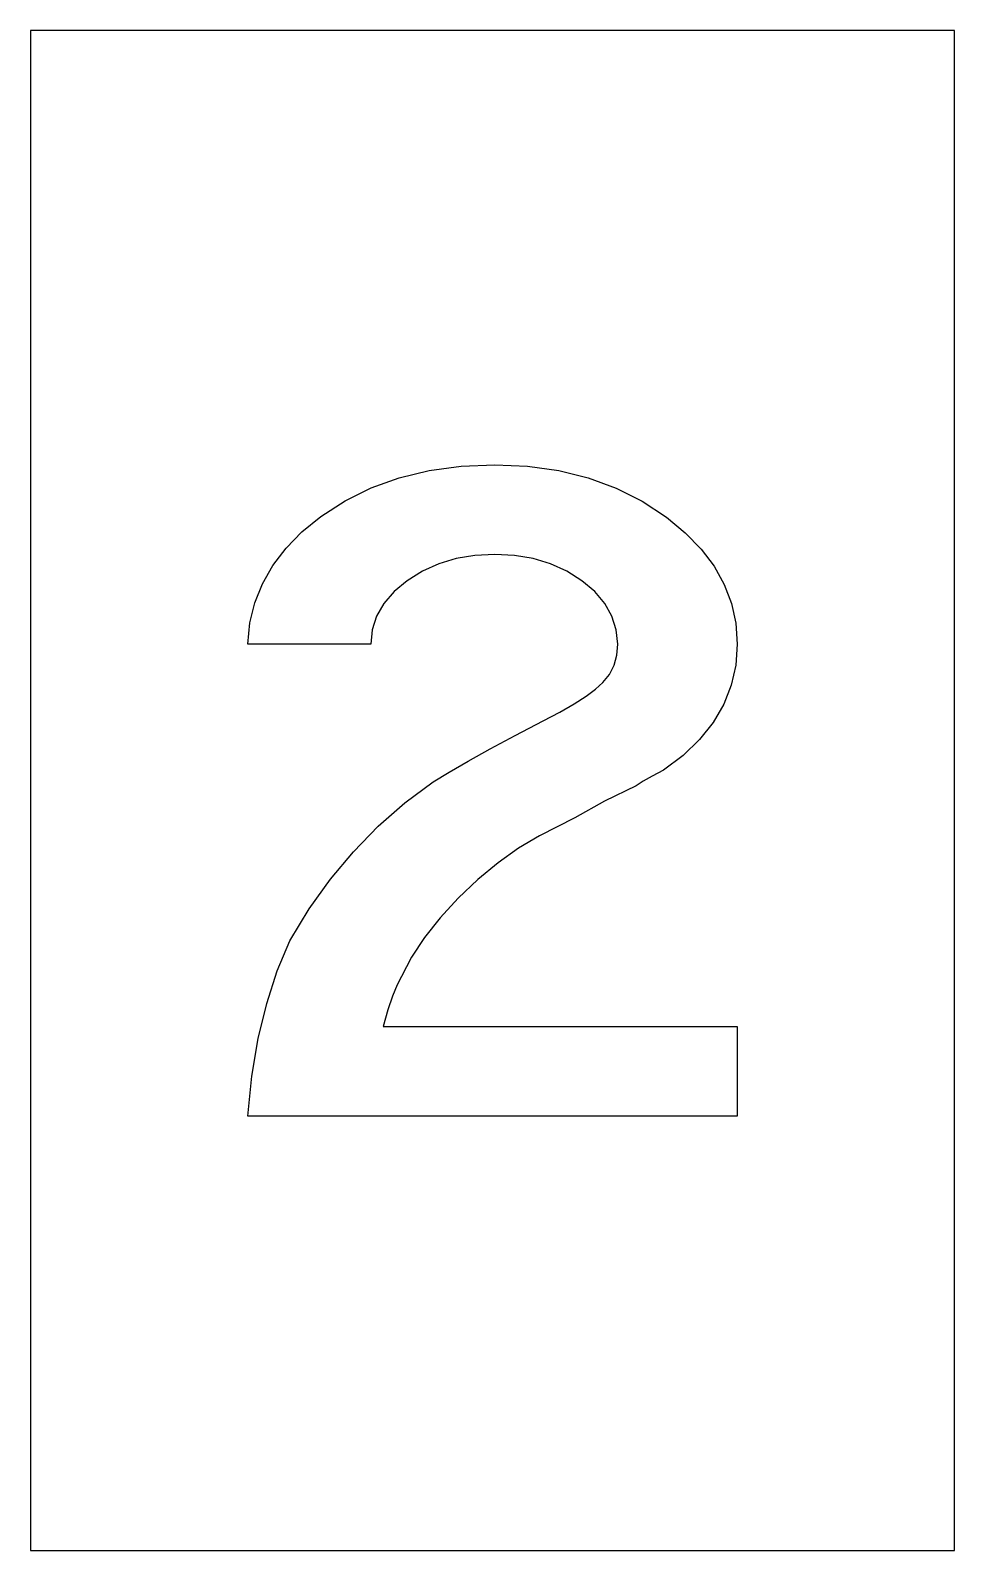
# Model space of a CAD drawing. Header units: inches. Extents: x 0 to 4.25, y 0 to 7.
import ezdxf

# ---------------------------------------------------------------- set-up
doc = ezdxf.new("R2010")
doc.units = ezdxf.units.IN
doc.header["$MEASUREMENT"] = 0
doc.layers.add('CUT', color=1, linetype='Continuous')

msp = doc.modelspace()

# ---------------------------------------------------------------- linework, layer by layer
at = {"layer": 'CUT'}
for points in [[(0, 0), (4.2532, 0), (4.2532, 7), (0, 7)], [(1, 2), (1.0194, 2.1843), (1.0485, 2.3573), (1.0874, 2.5189), (1.1359, 2.6693), (1.1942, 2.8083), (1.2833, 2.9548), (1.3807, 3.0914), (1.4864, 3.2183), (1.6005, 3.3353), (1.7229, 3.4425), (1.8536, 3.5398), (1.9269, 3.585), (2.0141, 3.6356), (2.1152, 3.6917), (2.2303, 3.7532), (2.3592, 3.8201), (2.4362, 3.8611), (2.5023, 3.8994), (2.5573, 3.9347), (2.6013, 3.9673), (2.6343, 3.9971), (2.6644, 4.0347), (2.6859, 4.0767), (2.6988, 4.1232), (2.7031, 4.174), (2.6964, 4.2405), (2.6765, 4.3029), (2.6434, 4.3613), (2.5969, 4.4157), (2.5372, 4.4661), (2.4681, 4.5096), (2.3935, 4.5435), (2.3134, 4.5677), (2.2278, 4.5822), (2.1367, 4.587), (2.0456, 4.5822), (1.9597, 4.5677), (1.8792, 4.5435), (1.804, 4.5096), (1.7342, 4.4661), (1.6738, 4.4157), (1.6268, 4.3613), (1.5932, 4.3029), (1.5731, 4.2405), (1.5663, 4.174), (1, 4.174), (1.0098, 4.2713), (1.0324, 4.364), (1.0676, 4.4524), (1.1156, 4.5362), (1.1763, 4.6156), (1.2497, 4.6906), (1.3358, 4.7611), (1.4479, 4.8341), (1.5686, 4.8938), (1.6978, 4.9403), (1.8356, 4.9735), (1.9819, 4.9934), (2.1367, 5), (2.2879, 4.9933), (2.4314, 4.9731), (2.5671, 4.9395), (2.695, 4.8925), (2.8152, 4.832), (2.9276, 4.7581), (3.014, 4.687), (3.0871, 4.6117), (3.1469, 4.5324), (3.1934, 4.4489), (3.2267, 4.3614), (3.2466, 4.2698), (3.2532, 4.174), (3.2463, 4.0769), (3.2255, 3.9845), (3.1908, 3.8968), (3.1423, 3.8138), (3.0799, 3.7355), (3.0036, 3.6619), (2.9134, 3.5929), (2.8617, 3.5667), (2.8199, 3.5431), (2.788, 3.5221), (2.6424, 3.4513), (2.5049, 3.3746), (2.343, 3.292), (2.2468, 3.2342), (2.1524, 3.167), (2.0597, 3.0904), (1.9689, 3.0044), (1.885, 2.9138), (1.8136, 2.8234), (1.7546, 2.7331), (1.7079, 2.6431), (1.6874, 2.6044), (1.6665, 2.5531), (1.645, 2.4893), (1.623, 2.413), (3.2532, 2.413), (3.2532, 2)]]:
    msp.add_lwpolyline(points, close=True, dxfattribs=at)

doc.saveas('drawing.dxf')
